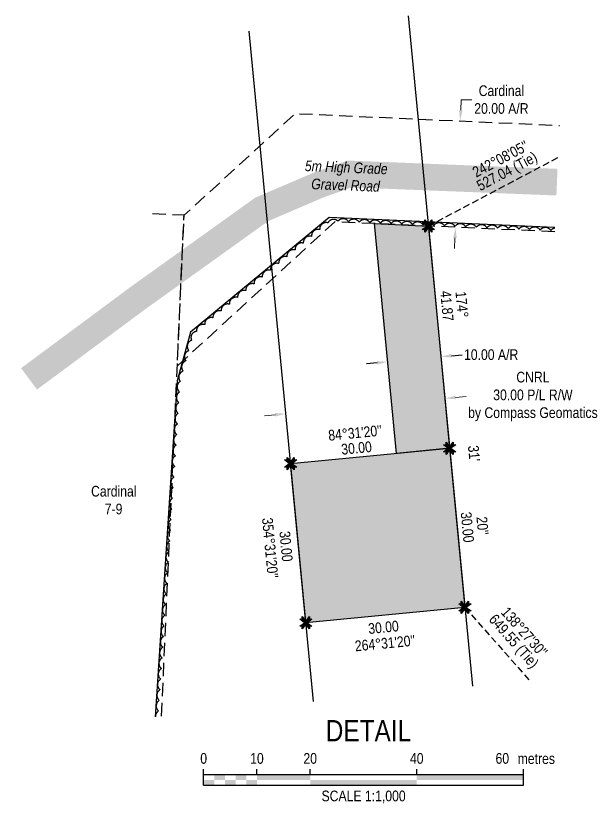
# Model space of a CAD drawing. Extents: x 342382 to 344356, y 6130080 to 6132974.
# Drawn here: x 343019 to 343565, y 6130080 to 6130819 of the extents above; entities that cross this region are included whole.
import ezdxf
from ezdxf.enums import TextEntityAlignment as Align

# ---------------------------------------------------------------- set-up
doc = ezdxf.new("R2010")
doc.units = 0
doc.header["$LTSCALE"] = 5
doc.header["$PDSIZE"] = 0.5
for name, pattern in [('0', [1, 1, 0]), ('foc-ACCESSROAD', [3.75, 2.5, -1.25]), ('foc-TIELINE', [1.875, 1.25, -0.625])]:
    doc.linetypes.add(name, pattern=pattern)
doc.layers.get('Defpoints').update_dxf_attribs({"color": 9})
for name, color, linetype in [('AS-ROADS', 254, 'Continuous'), ('C-RW', 13, 'Continuous'), ('DETAIL-T', 7, 'Continuous'), ('F-AR', 190, 'foc-ACCESSROAD'), ('F-WS', 190, 'foc-ACCESSROAD'), ('L-2', 7, 'Continuous'), ('L-BD', 7, 'Continuous'), ('L-MON', 1, 'Continuous'), ('L-TIE', 7, 'foc-TIELINE'), ('P-PROPOSED', 10, 'Continuous'), ('P-PROPOSED-H', 21, 'Continuous'), ('P-TXT', 4, 'Continuous'), ('T-BUSH', 110, '0')]:
    doc.layers.add(name, color=color, linetype=linetype)
for name, color, linetype, lineweight in [('C-RW-T', 13, 'Continuous', 9), ('F-AR-T', 190, 'Continuous', 9), ('F-WS-T', 190, 'Continuous', 9), ('T-TEXT', 48, 'Continuous', 18)]:
    doc.layers.add(name, color=color, linetype=linetype, lineweight=lineweight)
doc.styles.add('80', font='ARIALN.TTF', dxfattribs={"height": 10})
doc.styles.add('80CG', font='ARIALN.TTF', dxfattribs={"height": 10})
doc.styles.add('80L', font='ARIALN.TTF', dxfattribs={"height": 10})
doc.styles.add('80LS', font='ARIALNI.TTF', dxfattribs={"height": 10})
doc.dimstyles.new('Compass 5 000', dxfattribs={"dimscale": 5, "dimtxt": 9, "dimasz": 2, "dimexe": 0.2, "dimexo": 0.0625, "dimgap": 0.5, "dimtad": 0, "dimtih": 1, "dimtoh": 1, "dimzin": 0, "dimdsep": 46, "dimtxsty": '80CG', "dimcen": 0.1, "dimse1": 1, "dimse2": 1, "dimclrd": 256, "dimclrt": 256, "dimaunit": 1, "dimadec": 4, "dimazin": 0, "dimtfac": 0.06, "dimtofl": 0, "dimtmove": 0, "dimatfit": 1, "dimfxl": 0.2, "dimtolj": 1, "dimtzin": 0, "dimlwd": -1, "dimarcsym": 0})

# ---------------------------------------------------------------- blocks, each defined once
blk = doc.blocks.new('*U38')
at = {"color": 0}
for p, q in [((-150, 0), (-150, 15)), ((-100, 10), (-100, 15)), ((-50, 10), (-50, 15)), ((50, 10), (50, 15)), ((150.24, 0), (150.24, 15)), ((-150, 10), (150.24, 10)), ((-150, 0), (150.24, 0))]:
    blk.add_line(p, q, dxfattribs=at)
for points in [[(-140, 10), (-130, 10), (-140, 5), (-130, 5)], [(-120, 10), (-110, 10), (-120, 5), (-110, 5)], [(-100, 10), (-50, 10), (-100, 5), (-50, 5)], [(50, 10), (150.24, 10), (50, 5), (150.24, 5)], [(-150, 5), (-140, 5), (-150, 0), (-140, 0)], [(-130, 5), (-120, 5), (-130, 0), (-120, 0)], [(-110, 5), (-100, 5), (-110, 0), (-100, 0)], [(-50, 5), (50, 5), (-50, 0), (50, 0)]]:
    blk.add_solid(points, dxfattribs=at)
at = {"color": 0, "style": '80'}
blk.add_text('metres', height=10, dxfattribs=at).set_placement((162.24, 20), align=Align.CENTER)
at = {"color": 0, "char_height": 10, "style": '80'}
for s, insert, attachment_point in [('0', (-150, 30.21), 2), ('10', (-100, 30.21), 2), ('20', (-50, 30.21), 2), ('40', (50, 30.21), 2), ('60', (136.7, 30.22), 3), ('SCALE 1:1,000', (0.12, -5), 2)]:
    blk.add_mtext(s, dxfattribs=dict(at, insert=insert, attachment_point=attachment_point))
blk = doc.blocks.new('*D40')
at = {"layer": 'Defpoints', "color": 0, "transparency": 16777216}
for p in [(343417.54, 6130505.91), (343367.77, 6130501.14), (343418.25, 6130498.59)]:
    blk.add_point(p, dxfattribs=at)
at = {"layer": 'P-TXT', "transparency": 16777216}
for p, q in [((343428.2, 6130499.55), (343438.17, 6130500.5)), ((343358.52, 6130492.86), (343348.57, 6130491.91))]:
    blk.add_line(p, q, dxfattribs=at)
for points in [[(343428.04, 6130501.21), (343428.36, 6130497.89), (343418.25, 6130498.59)], [(343358.36, 6130494.52), (343358.68, 6130491.21), (343368.48, 6130493.82)]]:
    blk.add_solid(points, dxfattribs=at)
at = {"layer": 'P-TXT', "transparency": 16777216, "insert": (343465.45, 6130500.5), "char_height": 10, "attachment_point": 5, "style": '80CG'}
blk.add_mtext('\\A1;10.00 A/R', dxfattribs=at)
blk = doc.blocks.new('TEMP')
h = blk.add_hatch(color=255)
h.dxf.hatch_style = 1
h.paths.add_polyline_path([(0, 0.25), (-0.67, 1.15), (-0.67, 0.67), (-1.15, 0.67), (-0.25, 0), (-1.15, -0.67), (-0.67, -0.67), (-0.67, -1.15), (0, -0.25), (0.67, -1.15), (0.67, -0.67), (1.15, -0.67), (0.25, 0), (1.15, 0.67), (0.67, 0.67), (0.67, 1.15)])
h.paths.add_polyline_path([(0.57, 0.85), (0.57, 0.57), (0.85, 0.57), (0.08, 0), (0.85, -0.57), (0.57, -0.57), (0.57, -0.85), (0, -0.08), (-0.57, -0.85), (-0.57, -0.57), (-0.85, -0.57), (-0.08, 0), (-0.85, 0.57), (-0.57, 0.57), (-0.57, 0.85), (0, 0.08)], flags=16)
h = blk.add_hatch(color=1)
h.dxf.hatch_style = 1
h.paths.add_polyline_path([(0, 0.08), (-0.57, 0.85), (-0.57, 0.57), (-0.85, 0.57), (-0.08, 0), (-0.85, -0.57), (-0.57, -0.57), (-0.57, -0.85), (0, -0.08), (0.57, -0.85), (0.57, -0.57), (0.85, -0.57), (0.08, 0), (0.85, 0.57), (0.57, 0.57), (0.57, 0.85)])
at = {"color": 1}
for p, q in [((-0.08, 0), (0.08, 0)), ((0, 0.08), (0, -0.08))]:
    blk.add_line(p, q, dxfattribs=at)
at = {"color": 255, "flags": 128}
blk.add_lwpolyline([(-0.25, 0), (-1.15, 0.67), (-0.67, 0.67), (-0.67, 1.15), (0, 0.25), (0.67, 1.15), (0.67, 0.67), (1.15, 0.67), (0.25, 0), (1.15, -0.67), (0.67, -0.67), (0.67, -1.15), (0, -0.25), (-0.67, -1.15), (-0.67, -0.67), (-1.15, -0.67)], close=True, dxfattribs=at)
at = {"color": 1, "flags": 128}
blk.add_lwpolyline([(-0.08, 0), (-0.85, 0.57), (-0.57, 0.57), (-0.57, 0.85), (0, 0.08), (0.57, 0.85), (0.57, 0.57), (0.85, 0.57), (0.08, 0), (0.85, -0.57), (0.57, -0.57), (0.57, -0.85), (0, -0.08), (-0.57, -0.85), (-0.57, -0.57), (-0.85, -0.57)], close=True, dxfattribs=at)
blk = doc.blocks.new('*D41')
at = {"layer": 'Defpoints', "color": 0, "transparency": 16777216}
for p in [(343436.45, 6130719.83), (343468.71, 6130718.38), (343464.22, 6130618.59)]:
    blk.add_point(p, dxfattribs=at)
at = {"layer": 'F-AR-T', "transparency": 16777216}
for p, q in [((343436.9, 6130729.82), (343437.35, 6130739.81)), ((343437.35, 6130739.81), (343447.35, 6130739.81)), ((343431.51, 6130610.06), (343431.06, 6130600.07))]:
    blk.add_line(p, q, dxfattribs=at)
for points in [[(343435.23, 6130729.89), (343438.56, 6130729.74), (343436.45, 6130719.83)], [(343429.85, 6130610.13), (343433.18, 6130609.98), (343431.96, 6130620.04)]]:
    blk.add_solid(points, dxfattribs=at)
at = {"layer": 'F-AR-T', "transparency": 16777216, "insert": (343475.08, 6130739.81), "char_height": 10, "attachment_point": 5, "style": '80CG'}
blk.add_mtext('\\A1;Cardinal\\P20.00 A/R', dxfattribs=at)
blk = doc.blocks.new('*D42')
at = {"layer": 'C-RW-T', "transparency": 16777216}
for p, q in [((343431.96, 6130460.34), (343441.93, 6130461.3)), ((343262.74, 6130444.12), (343252.78, 6130443.16))]:
    blk.add_line(p, q, dxfattribs=at)
for points in [[(343431.8, 6130462), (343432.12, 6130458.69), (343422.01, 6130459.39)], [(343262.58, 6130445.78), (343262.9, 6130442.46), (343272.69, 6130445.07)]]:
    blk.add_solid(points, dxfattribs=at)
at = {"layer": 'Defpoints', "color": 0, "transparency": 16777216}
for p in [(343416.83, 6130513.35), (343267.52, 6130499.03), (343422.01, 6130459.39)]:
    blk.add_point(p, dxfattribs=at)
at = {"layer": 'C-RW-T', "transparency": 16777216, "insert": (343504.65, 6130461.3), "char_height": 10, "attachment_point": 5, "style": '80CG'}
blk.add_mtext('\\A1;CNRL\\P30.00 P/L R/W\\Pby Compass Geomatics', dxfattribs=at)

msp = doc.modelspace()

# ---------------------------------------------------------------- hatches: boundary and pattern name
at = {"layer": 'P-PROPOSED-H'}
h = msp.add_hatch(color=256, dxfattribs=at)
h.dxf.hatch_style = 1
h.paths.add_polyline_path([(343376.715, 6130407.896), (343356.039, 6130623.5), (343406.487, 6130621.212), (343426.487, 6130412.669)])
h = msp.add_hatch(color=256, dxfattribs=at)
h.dxf.hatch_style = 1
h.paths.add_polyline_path([(343440.807, 6130263.354), (343291.492, 6130249.035), (343277.172, 6130398.349), (343426.487, 6130412.669)])

# ---------------------------------------------------------------- linework, layer by layer
at = {"layer": 'AS-ROADS', "const_width": 25, "flags": 128}
msp.add_lwpolyline([(343527.217, 6130662.388), (343332.525, 6130670.091), (343303.383, 6130659.689), (343249.971, 6130636.774), (343133.876, 6130553.6), (343031.708, 6130477.819)], dxfattribs=at)
at = {"layer": 'C-RW', "flags": 128}
for points in [[(343387.562, 6130818.555), (343447.901, 6130189.378)], [(343298.586, 6130175.059), (343238.247, 6130804.236)]]:
    msp.add_lwpolyline(points, dxfattribs=at)
at = {"layer": 'Defpoints', "flags": 128}
msp.add_lwpolyline([(343525.306, 6130619.897), (343313.435, 6130629.107), (343183.292, 6130521.683), (343170.644, 6130475.958), (343149.923, 6130160.802)], dxfattribs=at)
at = {"layer": 'F-AR', "flags": 128}
msp.add_lwpolyline([(343525.123, 6130615.832), (343318.669, 6130625.195), (343170.849, 6130490), (343177.205, 6130631.33), (343281.583, 6130726.794), (343529.612, 6130715.639)], dxfattribs=at)
at = {"layer": 'F-WS', "flags": 128}
msp.add_lwpolyline([(343156.07, 6130161.391), (343177.205, 6130631.33), (343142.325, 6130632.899)], dxfattribs=at)
at = {"layer": 'L-TIE', "flags": 128}
for points in [[(343406.487, 6130621.212), (343528.261, 6130685.596)], [(343440.807, 6130263.354), (343501.772, 6130194.545)]]:
    msp.add_lwpolyline(points, dxfattribs=at)
at = {"layer": 'P-PROPOSED', "flags": 128}
for points in [[(343376.715, 6130407.896), (343356.039, 6130623.5), (343406.487, 6130621.212), (343426.487, 6130412.669)], [(343440.807, 6130263.354), (343291.492, 6130249.035), (343277.172, 6130398.349), (343426.487, 6130412.669)]]:
    msp.add_lwpolyline(points, close=True, dxfattribs=at)
at = {"layer": 'T-BUSH', "flags": 128}
msp.add_lwpolyline([(343525.282, 6130619.367, 0.1899346), (343521.446, 6130617.062, 0.5205671), (343511.455, 6130617.496, 0.5205671), (343501.465, 6130617.93, 0.5205671), (343491.474, 6130618.365, 0.5205671), (343481.484, 6130618.799, 0.5205671), (343471.493, 6130619.233, 0.5205671), (343461.503, 6130619.668, 0.5205671), (343451.512, 6130620.102, 0.5205671), (343441.521, 6130620.536, 0.5205671), (343431.531, 6130620.971, 0.5205671), (343421.54, 6130621.405, 0.5205671), (343411.55, 6130621.839, 0.5205671), (343401.559, 6130622.273, 0.5205671), (343391.569, 6130622.708, 0.5205671), (343381.578, 6130623.142, 0.5205671), (343371.588, 6130623.576, 0.5205671), (343361.597, 6130624.011, 0.5205671), (343351.606, 6130624.445, 0.5205671), (343341.616, 6130624.879, 0.5205671), (343331.625, 6130625.314, 0.5205671), (343321.635, 6130625.748, 0.5205671), (343312.286, 6130624.268, 0.5205671), (343304.573, 6130617.902, 0.5205671), (343296.861, 6130611.536, 0.5205671), (343289.149, 6130605.171, 0.5205671), (343281.437, 6130598.805, 0.5205671), (343273.725, 6130592.439, 0.5205671), (343266.013, 6130586.073, 0.5205671), (343258.301, 6130579.708, 0.5205671), (343250.588, 6130573.342, 0.5205671), (343242.876, 6130566.976, 0.5205671), (343235.164, 6130560.61, 0.5205671), (343227.452, 6130554.244, 0.5205671), (343219.74, 6130547.879, 0.5205671), (343212.028, 6130541.513, 0.5205671), (343204.316, 6130535.147, 0.5205671), (343196.604, 6130528.781, 0.5205671), (343188.891, 6130522.416, 0.5205671), (343184.288, 6130514.034, 0.5205671), (343181.623, 6130504.395, 0.5205671), (343178.957, 6130494.757, 0.5205671), (343176.291, 6130485.119, 0.5205671), (343173.625, 6130475.481, 0.5205671), (343172.963, 6130465.504, 0.5205671), (343172.307, 6130455.525, 0.5205671), (343171.651, 6130445.547, 0.5205671), (343170.995, 6130435.568, 0.5205671), (343170.339, 6130425.59, 0.5205671), (343169.683, 6130415.611, 0.5205671), (343169.027, 6130405.633, 0.5205671), (343168.371, 6130395.655, 0.5205671), (343167.714, 6130385.676, 0.5205671), (343167.058, 6130375.698, 0.5205671), (343166.402, 6130365.719, 0.5205671), (343165.746, 6130355.741, 0.5205671), (343165.09, 6130345.762, 0.5205671), (343164.434, 6130335.784, 0.5205671), (343163.778, 6130325.805, 0.5205671), (343163.122, 6130315.827, 0.5205671), (343162.466, 6130305.848, 0.5205671), (343161.81, 6130295.87, 0.5205671), (343161.154, 6130285.892, 0.5205671), (343160.498, 6130275.913, 0.5205671), (343159.842, 6130265.935, 0.5205671), (343159.185, 6130255.956, 0.5205671), (343158.529, 6130245.978, 0.5205671), (343157.873, 6130235.999, 0.5205671), (343157.217, 6130226.021, 0.5205671), (343156.561, 6130216.042, 0.5205671), (343155.905, 6130206.064, 0.5205671), (343155.249, 6130196.085, 0.5205671), (343154.593, 6130186.107, 0.5205671), (343153.937, 6130176.129, 0.5205671), (343153.281, 6130166.15, 0.2660709), (343150.343, 6130160.842, 0.2660709)], format="xyb", dxfattribs=at)

# ---------------------------------------------------------------- block references
at = {"layer": 'L-2'}
msp.add_blockref('*U38', (343345.594, 6130096.462), dxfattribs=at)
at = {"layer": 'L-MON', "xscale": 5.001099691811229, "yscale": 5.001099691811229, "zscale": 25.00549845905614}
for p in [(343406.487, 6130621.212), (343426.487, 6130412.669), (343277.172, 6130398.349), (343440.807, 6130263.354), (343291.492, 6130249.035)]:
    msp.add_blockref('TEMP', p, dxfattribs=at)

# ---------------------------------------------------------------- texts
at = {"layer": 'DETAIL-T', "color": 3, "insert": (343301.599, 6130157.653), "char_height": 20, "width": 94.77603, "attachment_point": 1, "style": '80CG'}
msp.add_mtext('\\pi8.5749;DETAIL', dxfattribs=at)
at = {"layer": 'F-WS-T', "insert": (343089.591, 6130377.397), "char_height": 10, "attachment_point": 1, "style": '80L'}
msp.add_mtext_dynamic_manual_height_columns('\\pi0.31824;Cardinal\\P\\pi13.2;7-9', width=41.91206, gutter_width=49.989, heights=[0], dxfattribs=at)
at = {"layer": 'L-BD', "style": '80L'}
for s, rotation, p in [("242°08'05''", 27.8659, (343474.134, 6130684.24)), ('527.04 (Tie)', 27.8659, (343480.795, 6130671.643)), ('41.87', 275.478, (343423.938, 6130546.246)), ('174°', 275.478, (343438.123, 6130547.606)), ("84°31'20''", 5.478, (343337.708, 6130427.154)), ('30.00', 5.478, (343339.069, 6130412.97)), ("31'", 275.478, (343449.354, 6130407.896)), ('30.00', 275.478, (343443.194, 6130338.635)), ("354°31'20''", 275.478, (343258.05, 6130319.233)), ("20''", 275.478, (343457.379, 6130339.995)), ('30.00', 275.478, (343272.981, 6130320.665)), ("138°27'30''", 311.5411, (343496.581, 6130240.378)), ('649.55 (Tie)', 311.5411, (343485.915, 6130230.928)), ('30.00', 5.478, (343364.374, 6130244.729)), ("264°31'20''", 5.478, (343365.806, 6130229.797))]:
    msp.add_text(s, height=10, rotation=rotation, dxfattribs=at).set_placement(p, align=Align.MIDDLE)
at = {"layer": 'T-TEXT', "insert": (343329.651, 6130681.271), "char_height": 10, "width": 146.14116, "attachment_point": 2, "rotation": 357.720862, "style": '80LS'}
msp.add_mtext('5m High Grade \\PGravel Road', dxfattribs=at)

# ---------------------------------------------------------------- dimensions: what is measured, and where the dimension line sits
at = {"layer": 'C-RW-T'}
dim = msp.add_linear_dim(base=(343422.006, 6130459.39), p1=(343267.516, 6130499.035), p2=(343416.831, 6130513.354), angle=5.478019, text='CNRL\\P30.00 P/L R/W\\Pby Compass Geomatics', dimstyle='Compass 5 000', dxfattribs=at)
dim.commit()
dim.dimension.update_dxf_attribs({"geometry": '*D42', "text_midpoint": (343504.655, 6130461.301), "dimtype": 161})
at = {"layer": 'F-AR-T'}
dim = msp.add_linear_dim(base=(343436.448, 6130719.829), p1=(343464.221, 6130618.594), p2=(343468.708, 6130718.378), angle=87.424962, text='Cardinal\\P20.00 A/R', dimstyle='Compass 5 000', dxfattribs=at)
dim.commit()
dim.dimension.update_dxf_attribs({"geometry": '*D41', "text_midpoint": (343475.082, 6130739.814), "dimtype": 161})
at = {"layer": 'P-TXT'}
dim = msp.add_linear_dim(base=(343418.247, 6130498.592), p1=(343367.773, 6130501.141), p2=(343417.545, 6130505.914), angle=5.478019, text='10.00 A/R', dimstyle='Compass 5 000', dxfattribs=at)
dim.commit()
dim.dimension.update_dxf_attribs({"geometry": '*D40', "text_midpoint": (343465.448, 6130500.502), "dimtype": 161})

doc.saveas('drawing.dxf')
